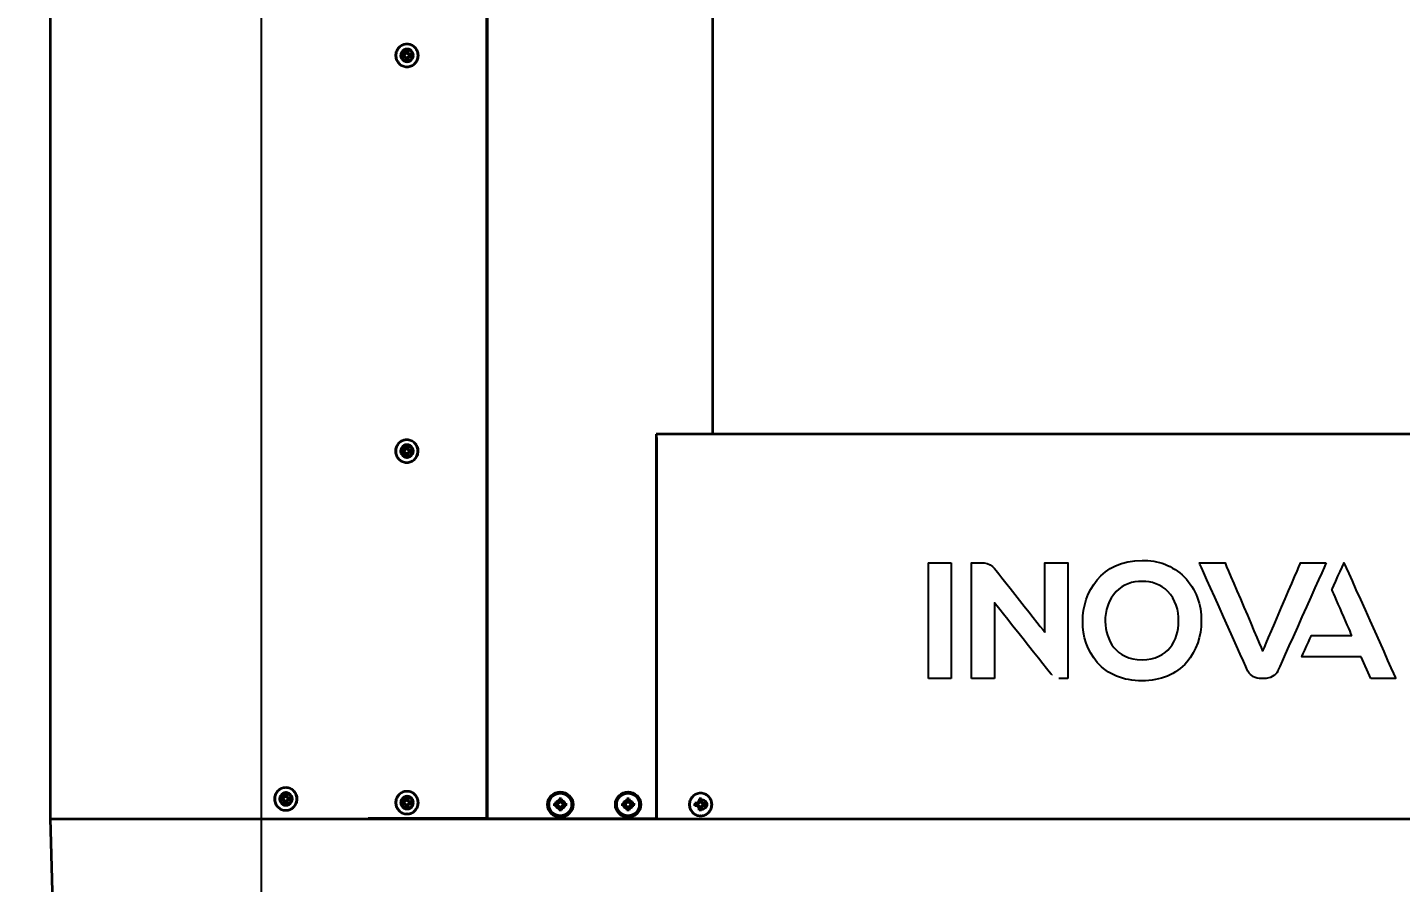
# Model space of a CAD drawing. Header units: millimetres. Extents: x 4086 to 8300, y 123 to 1549.
# Drawn here: x 6702.1 to 6811.6, y 1084.5 to 1152.6 of the extents above; entities that cross this region are included whole.
import ezdxf

# ---------------------------------------------------------------- set-up
doc = ezdxf.new("R2010")
doc.units = ezdxf.units.MM
doc.linetypes.add('PHANTOM', pattern=[0.8, 0.45, -0.05, 0.1, -0.05, 0.1, -0.05])
doc.layers.add('layer 1', color=7, linetype='Continuous')
doc.layers.add('中心线', color=7, linetype='Continuous')
doc.layers.add('标注', color=7, linetype='Continuous', lineweight=25)
doc.layers.add('粗线', color=7, linetype='PHANTOM', lineweight=35)
doc.styles.get("Standard").update_dxf_attribs({"font": 'simsun.ttc'})
doc.dimstyles.new('直线标注', dxfattribs={"dimtxt": 7, "dimasz": 3, "dimexe": 1.25, "dimexo": 0.625, "dimtad": 1, "dimlfac": 4, "dimdsep": 46, "dimtxsty": 'Standard', "dimcen": 2.5, "dimadec": 0, "dimazin": 0, "dimtm": 1e-09, "dimtfac": 1, "dimtmove": 0, "dimatfit": 3, "dimfxl": 1, "dimarcsym": 0})

# ---------------------------------------------------------------- blocks, each defined once
blk = doc.blocks.new('*D2158')
at = {"layer": 'Defpoints', "color": 0}
for p in [(6596.57, 1205.02), (6703.9, 1205.02), (6966.89, 944.2)]:
    blk.add_point(p, dxfattribs=at)
at = {"layer": '标注', "color": 0, "linetype": 'Continuous', "lineweight": -2}
for p, q in [((6703.27, 1205.02), (6595.32, 1205.02)), ((6596.57, 947.2), (6596.57, 1202.02)), ((6966.26, 944.2), (6595.32, 944.2))]:
    blk.add_line(p, q, dxfattribs=at)
at = {"layer": '标注', "color": 0}
for points in [[(6597.07, 1202.02), (6596.07, 1202.02), (6596.57, 1205.02)], [(6596.07, 947.2), (6597.07, 947.2), (6596.57, 944.2)]]:
    blk.add_solid(points, dxfattribs=at)
at = {"layer": '标注', "color": 0, "insert": (6588.95, 1098.25), "char_height": 7, "attachment_point": 2, "rotation": 90}
blk.add_mtext('1158.7', dxfattribs=at)

msp = doc.modelspace()

# ---------------------------------------------------------------- linework, layer by layer
at = {"layer": 'layer 1'}
for points, knots in [([(6790.94427, 1110.13667), (6790.94427, 1110.13667), (6792.21483, 1110.17737), (6793.39976, 1109.71629), (6794.30898, 1108.82781)], [0.125, 0.125, 0.125, 0.125, 0.12500001, 0.25, 0.25, 0.25, 0.25]), ([(6773.91215, 1109.94198), (6773.91215, 1109.94198), (6773.91215, 1109.94198), (6775.72866, 1109.94198), (6775.72866, 1109.94198)], [0.2, 0.2, 0.2, 0.2, 0.20000001, 0.4, 0.4, 0.4, 0.4]), ([(6775.72866, 1109.94198), (6775.72866, 1109.94198), (6775.72866, 1109.94198), (6775.72866, 1100.73529), (6775.72866, 1100.73529)], [0.4, 0.4, 0.4, 0.4, 0.40000001, 0.6, 0.6, 0.6, 0.6]), ([(6777.35375, 1109.93555), (6777.35375, 1109.93555), (6777.35375, 1109.93555), (6778.34763, 1109.93555), (6778.34763, 1109.93555)], [0.07692307692, 0.07692307692, 0.07692307692, 0.07692307692, 0.07692308692, 0.15384615385, 0.15384615385, 0.15384615385, 0.15384615385]), ([(6778.34763, 1109.93555), (6778.34763, 1109.93555), (6778.6749, 1109.93574), (6779.03749, 1109.67606), (6779.13675, 1109.54608)], [0.15384615385, 0.15384615385, 0.15384615385, 0.15384615385, 0.15384616385, 0.23076923077, 0.23076923077, 0.23076923077, 0.23076923077]), ([(6779.13675, 1109.54608), (6779.13675, 1109.54608), (6779.13675, 1109.54608), (6783.19851, 1104.40691), (6783.19851, 1104.40691)], [0.23076923077, 0.23076923077, 0.23076923077, 0.23076923077, 0.23076924077, 0.30769230769, 0.30769230769, 0.30769230769, 0.30769230769]), ([(6783.19851, 1104.40691), (6783.19851, 1104.40691), (6783.19851, 1104.40691), (6783.19851, 1109.9487), (6783.19851, 1109.9487)], [0.30769230769, 0.30769230769, 0.30769230769, 0.30769230769, 0.30769231769, 0.38461538462, 0.38461538462, 0.38461538462, 0.38461538462]), ([(6783.19851, 1109.9487), (6783.19851, 1109.9487), (6783.19851, 1109.9487), (6785.02799, 1109.9487), (6785.02799, 1109.9487)], [0.38461538462, 0.38461538462, 0.38461538462, 0.38461538462, 0.38461539462, 0.46153846154, 0.46153846154, 0.46153846154, 0.46153846154]), ([(6785.02799, 1109.9487), (6785.02799, 1109.9487), (6785.02799, 1109.9487), (6785.02799, 1100.72857), (6785.02799, 1100.72857)], [0.46153846154, 0.46153846154, 0.46153846154, 0.46153846154, 0.46153847154, 0.53846153846, 0.53846153846, 0.53846153846, 0.53846153846]), ([(6799.37595, 1101.32541), (6799.37595, 1101.32541), (6799.37595, 1101.32541), (6795.51138, 1109.94198), (6795.51138, 1109.94198)], [0.1, 0.1, 0.1, 0.1, 0.10000001, 0.2, 0.2, 0.2, 0.2]), ([(6795.51138, 1109.94198), (6795.51138, 1109.94198), (6795.51138, 1109.94198), (6797.55829, 1109.94198), (6797.55829, 1109.94198)], [0.2, 0.2, 0.2, 0.2, 0.20000001, 0.3, 0.3, 0.3, 0.3]), ([(6797.55829, 1109.94198), (6797.55829, 1109.94198), (6797.55829, 1109.94198), (6800.56683, 1102.90729), (6800.56683, 1102.90729)], [0.3, 0.3, 0.3, 0.3, 0.30000001, 0.4, 0.4, 0.4, 0.4]), ([(6800.56683, 1102.90729), (6800.56683, 1102.90729), (6800.56683, 1102.90729), (6803.57595, 1109.94198), (6803.57595, 1109.94198)], [0.4, 0.4, 0.4, 0.4, 0.40000001, 0.5, 0.5, 0.5, 0.5]), ([(6805.62335, 1109.94198), (6805.62335, 1109.94198), (6805.62335, 1109.94198), (6801.75733, 1101.32339), (6801.75733, 1101.32339)], [0.6, 0.6, 0.6, 0.6, 0.60000001, 0.7, 0.7, 0.7, 0.7]), ([(6803.57595, 1109.94198), (6803.57595, 1109.94198), (6803.57595, 1109.94198), (6805.62335, 1109.94198), (6805.62335, 1109.94198)], [0.5, 0.5, 0.5, 0.5, 0.50000001, 0.6, 0.6, 0.6, 0.6]), ([(6806.0828, 1107.80243), (6806.0828, 1107.80243), (6806.0828, 1107.80243), (6807.0428, 1109.94198), (6807.0428, 1109.94198)], [0.5555555556, 0.5555555556, 0.5555555556, 0.5555555556, 0.5555555656, 0.6666666667, 0.6666666667, 0.6666666667, 0.6666666667]), ([(6807.0428, 1109.94198), (6807.0428, 1109.94198), (6807.0428, 1109.94198), (6811.17253, 1100.73529), (6811.17253, 1100.73529)], [0.6666666667, 0.6666666667, 0.6666666667, 0.6666666667, 0.6666666767, 0.7777777778, 0.7777777778, 0.7777777778, 0.7777777778]), ([(6790.94427, 1108.46301), (6790.94427, 1108.46301), (6790.16139, 1108.49497), (6789.43131, 1108.21072), (6788.87615, 1107.65795)], [0.4285714286, 0.4285714286, 0.4285714286, 0.4285714286, 0.4285714386, 0.5714285714, 0.5714285714, 0.5714285714, 0.5714285714]), ([(6792.99195, 1107.67456), (6792.99195, 1107.67456), (6792.44015, 1108.21744), (6791.71784, 1108.49545), (6790.94427, 1108.46301)], [0.2857142857, 0.2857142857, 0.2857142857, 0.2857142857, 0.2857142957, 0.4285714286, 0.4285714286, 0.4285714286, 0.4285714286]), ([(6794.30898, 1108.82781), (6794.30898, 1108.82781), (6795.22232, 1107.86512), (6795.69829, 1106.62605), (6795.66479, 1105.29942)], [0.25, 0.25, 0.25, 0.25, 0.25000001, 0.375, 0.375, 0.375, 0.375]), ([(6788.87615, 1107.65795), (6788.87615, 1107.65795), (6788.27259, 1106.99737), (6787.97, 1106.15565), (6788.01474, 1105.26227)], [0.5714285714, 0.5714285714, 0.5714285714, 0.5714285714, 0.5714285814, 0.7142857143, 0.7142857143, 0.7142857143, 0.7142857143]), ([(6793.86123, 1105.27485), (6793.86123, 1105.27485), (6793.90146, 1106.16995), (6793.59608, 1107.01264), (6792.99195, 1107.67456)], [0.1428571429, 0.1428571429, 0.1428571429, 0.1428571429, 0.1428571529, 0.2857142857, 0.2857142857, 0.2857142857, 0.2857142857]), ([(6807.67093, 1104.16259), (6807.67093, 1104.16259), (6807.67093, 1104.16259), (6806.0828, 1107.80243), (6806.0828, 1107.80243)], [0.4444444444, 0.4444444444, 0.4444444444, 0.4444444444, 0.4444444544, 0.5555555556, 0.5555555556, 0.5555555556, 0.5555555556]), ([(6783.74159, 1101.00755), (6783.74159, 1101.00755), (6783.74159, 1101.00755), (6779.18331, 1106.74893), (6779.18331, 1106.74893)], [0.69230769231, 0.69230769231, 0.69230769231, 0.69230769231, 0.69230770231, 0.76923076923, 0.76923076923, 0.76923076923, 0.76923076923]), ([(6779.18331, 1106.74893), (6779.18331, 1106.74893), (6779.18331, 1106.74893), (6779.18331, 1100.72857), (6779.18331, 1100.72857)], [0.76923076923, 0.76923076923, 0.76923076923, 0.76923076923, 0.76923077923, 0.84615384615, 0.84615384615, 0.84615384615, 0.84615384615]), ([(6787.3653, 1102.00825), (6787.3653, 1102.00825), (6786.58664, 1102.93485), (6786.18469, 1104.07648), (6786.21138, 1105.28665)], [0.75, 0.75, 0.75, 0.75, 0.75000001, 1, 1, 1, 1]), ([(6788.01474, 1105.26227), (6788.01474, 1105.26227), (6788.05314, 1103.7951), (6788.84274, 1102.22704), (6790.94427, 1102.22704)], [0.7142857143, 0.7142857143, 0.7142857143, 0.7142857143, 0.7142857243, 1, 1, 1, 1]), ([(6795.66479, 1105.29942), (6795.66479, 1105.29942), (6795.67621, 1104.09462), (6795.27426, 1102.95894), (6794.50741, 1102.02976)], [0.375, 0.375, 0.375, 0.375, 0.37500001, 0.5, 0.5, 0.5, 0.5]), ([(6803.68194, 1102.44985), (6803.68194, 1102.44985), (6803.68194, 1102.44985), (6804.45003, 1104.16259), (6804.45003, 1104.16259)], [0.2222222222, 0.2222222222, 0.2222222222, 0.2222222222, 0.2222222322, 0.3333333333, 0.3333333333, 0.3333333333, 0.3333333333]), ([(6804.45003, 1104.16259), (6804.45003, 1104.16259), (6804.45003, 1104.16259), (6807.67093, 1104.16259), (6807.67093, 1104.16259)], [0.3333333333, 0.3333333333, 0.3333333333, 0.3333333333, 0.3333333433, 0.4444444444, 0.4444444444, 0.4444444444, 0.4444444444]), ([(6794.50741, 1102.02976), (6794.50741, 1102.02976), (6793.66434, 1101.05536), (6792.43227, 1100.5407), (6790.94427, 1100.5407), (6790.94427, 1100.5407), (6789.44879, 1100.5407), (6788.21106, 1101.04758), (6787.3653, 1102.00825)], [0.5, 0.5, 0.5, 0.5, 0.50000001, 0.625, 0.625, 0.625, 0.62500001, 0.75, 0.75, 0.75, 0.75]), ([(6808.40975, 1102.44985), (6808.40975, 1102.44985), (6808.40975, 1102.44985), (6803.68194, 1102.44985), (6803.68194, 1102.44985)], [0.1111111111, 0.1111111111, 0.1111111111, 0.1111111111, 0.1111111211, 0.2222222222, 0.2222222222, 0.2222222222, 0.2222222222]), ([(6775.72866, 1100.73529), (6775.72866, 1100.73529), (6775.72866, 1100.73529), (6773.91215, 1100.73529), (6773.91215, 1100.73529)], [0.6, 0.6, 0.6, 0.6, 0.60000001, 1, 1, 1, 1]), ([(6779.18331, 1100.72857), (6779.18331, 1100.72857), (6779.18331, 1100.72857), (6777.35375, 1100.72857), (6777.35375, 1100.72857)], [0.8461538462, 0.8461538462, 0.8461538462, 0.8461538462, 0.8461538562, 1, 1, 1, 1]), ([(6785.02799, 1100.72857), (6785.02799, 1100.72857), (6785.02799, 1100.72857), (6784.30952, 1100.72857), (6784.30952, 1100.72857)], [0.53846153846, 0.53846153846, 0.53846153846, 0.53846153846, 0.53846154846, 0.61538461538, 0.61538461538, 0.61538461538, 0.61538461538]), ([(6800.84984, 1100.73817), (6800.84984, 1100.73817), (6800.84984, 1100.73817), (6800.2844, 1100.73817), (6800.2844, 1100.73817)], [0.8, 0.8, 0.8, 0.8, 0.80000001, 1, 1, 1, 1]), ([(6801.75733, 1101.32339), (6801.75733, 1101.32339), (6801.58223, 1100.93325), (6801.06479, 1100.73817), (6800.84984, 1100.73817)], [0.7, 0.7, 0.7, 0.7, 0.70000001, 0.8, 0.8, 0.8, 0.8]), ([(6811.17253, 1100.73529), (6811.17253, 1100.73529), (6811.17253, 1100.73529), (6809.17592, 1100.73529), (6809.17592, 1100.73529)], [0.7777777778, 0.7777777778, 0.7777777778, 0.7777777778, 0.7777777878, 1, 1, 1, 1])]:
    msp.add_open_spline(points, degree=3, knots=knots, dxfattribs=at)
for points in [[(6773.91215, 1100.73529), (6773.91215, 1100.73529), (6773.91215, 1109.94198), (6773.91215, 1109.94198)], [(6777.35375, 1100.72857), (6777.35375, 1100.72857), (6777.35375, 1109.93555), (6777.35375, 1109.93555)], [(6786.21138, 1105.28665), (6786.21138, 1107.62243), (6787.69237, 1110.13667), (6790.94427, 1110.13667)], [(6790.94427, 1102.22704), (6793.0557, 1102.22704), (6793.83551, 1103.80163), (6793.86123, 1105.27485)], [(6809.17592, 1100.73529), (6809.17592, 1100.73529), (6808.40975, 1102.44985), (6808.40975, 1102.44985)], [(6800.2844, 1100.73817), (6799.85336, 1100.73798), (6799.46322, 1101.12966), (6799.37595, 1101.32541)]]:
    msp.add_open_spline(points, degree=3, dxfattribs=at)
at = {"layer": '中心线'}
msp.add_line((6720.7069, 1217.42955), (6720.7069, 918.70882), dxfattribs=at)
at = {"layer": '粗线', "linetype": 'Continuous'}
for p, q in [((6703.88822, 1205.02478), (6703.88822, 1089.55648)), ((6738.66189, 1205.02478), (6738.66189, 1089.55478)), ((6738.66429, 1205.02478), (6738.66429, 1089.55547)), ((6738.67168, 1205.02478), (6738.67168, 1089.55478)), ((6738.67368, 1205.02478), (6738.67368, 1089.55429)), ((6738.71173, 1205.02478), (6738.71173, 1089.55549)), ((6738.71336, 1205.02478), (6738.71336, 1089.55478)), ((6738.72735, 1089.55478), (6738.72735, 1205.02478)), ((6738.72937, 1089.55549), (6738.72937, 1205.02478)), ((6756.7069, 1120.19978), (6756.7069, 1205.02478)), ((6732.20759, 1150.84153), (6732.22921, 1150.60295)), ((6732.33903, 1151.28984), (6732.31873, 1151.28984)), ((6732.34594, 1150.89609), (6732.33416, 1150.89609)), ((6732.35669, 1150.83984), (6732.33903, 1150.83984)), ((6732.40532, 1150.84153), (6732.42694, 1150.60295)), ((6732.16181, 1150.48884), (6731.85539, 1150.48884)), ((6732.16181, 1150.29084), (6731.85539, 1150.29084)), ((6732.11526, 1150.48884), (6732.11526, 1150.29084)), ((6732.22921, 1150.17674), (6732.20759, 1149.93816)), ((6732.22921, 1150.60295), (6732.22921, 1150.55634)), ((6732.42694, 1150.60295), (6732.22921, 1150.60295)), ((6732.22921, 1150.22334), (6732.22921, 1150.17674)), ((6732.42694, 1150.17674), (6732.22921, 1150.17674)), ((6732.34594, 1149.88359), (6732.33416, 1149.88359)), ((6732.35669, 1149.93984), (6732.33903, 1149.93984)), ((6732.42694, 1150.17674), (6732.40532, 1149.93816)), ((6732.42694, 1150.60295), (6732.42694, 1150.55634)), ((6732.42694, 1150.22334), (6732.42694, 1150.17674)), ((6732.46947, 1150.48884), (6732.75752, 1150.48884)), ((6732.75752, 1150.29084), (6732.46947, 1150.29084)), ((6732.5409, 1150.48884), (6732.5409, 1150.29084)), ((6732.33903, 1149.48984), (6732.31873, 1149.48984)), ((6752.2069, 1120.19978), (6752.2069, 1089.55478)), ((6879.05055, 1120.19978), (6752.2069, 1120.19978)), ((6732.15125, 1118.94976), (6731.84483, 1118.94976)), ((6732.10471, 1118.94976), (6732.10471, 1118.75176)), ((6732.19703, 1119.30244), (6732.21866, 1119.06386)), ((6732.21866, 1119.06386), (6732.21866, 1119.01726)), ((6732.41639, 1119.06386), (6732.21866, 1119.06386)), ((6732.32847, 1119.75076), (6732.30818, 1119.75076)), ((6732.33538, 1119.35701), (6732.32361, 1119.35701)), ((6732.34614, 1119.30076), (6732.32847, 1119.30076)), ((6732.39476, 1119.30244), (6732.41639, 1119.06386)), ((6732.41639, 1119.06386), (6732.41639, 1119.01726)), ((6732.45892, 1118.94976), (6732.74696, 1118.94976)), ((6732.53034, 1118.94976), (6732.53034, 1118.75176)), ((6752.2131, 1119.92978), (6752.2131, 1089.55478)), ((6752.22102, 1119.92978), (6752.22102, 1089.55478)), ((6732.15125, 1118.75176), (6731.84483, 1118.75176)), ((6732.21866, 1118.63765), (6732.19703, 1118.39907)), ((6732.21866, 1118.68426), (6732.21866, 1118.63765)), ((6732.41639, 1118.63765), (6732.21866, 1118.63765)), ((6732.32847, 1117.95076), (6732.30818, 1117.95076)), ((6732.33538, 1118.34451), (6732.32361, 1118.34451)), ((6732.34614, 1118.40076), (6732.32847, 1118.40076)), ((6732.41639, 1118.63765), (6732.39476, 1118.39907)), ((6732.41639, 1118.68426), (6732.41639, 1118.63765)), ((6732.74696, 1118.75176), (6732.45892, 1118.75176)), ((6722.54799, 1091.57814), (6722.56962, 1091.33957)), ((6722.67944, 1092.02646), (6722.65914, 1092.02646)), ((6722.68634, 1091.63271), (6722.67457, 1091.63271)), ((6722.6971, 1091.57646), (6722.67944, 1091.57646)), ((6722.74572, 1091.57814), (6722.76735, 1091.33957)), ((6732.33953, 1091.73207), (6732.31924, 1091.73207)), ((6722.50221, 1091.22546), (6722.19579, 1091.22546)), ((6722.50221, 1091.02746), (6722.19579, 1091.02746)), ((6722.45567, 1091.22546), (6722.45567, 1091.02746)), ((6722.56962, 1090.91335), (6722.54799, 1090.67478)), ((6722.56962, 1091.33957), (6722.56962, 1091.29296)), ((6722.76735, 1091.33957), (6722.56962, 1091.33957)), ((6722.56962, 1090.95996), (6722.56962, 1090.91335)), ((6722.76735, 1090.91335), (6722.56962, 1090.91335)), ((6722.68634, 1090.62021), (6722.67457, 1090.62021)), ((6722.6971, 1090.67646), (6722.67944, 1090.67646)), ((6722.76735, 1090.91335), (6722.74572, 1090.67478)), ((6722.76735, 1091.33957), (6722.76735, 1091.29296)), ((6722.76735, 1090.95996), (6722.76735, 1090.91335)), ((6722.80988, 1091.22546), (6723.09792, 1091.22546)), ((6723.09792, 1091.02746), (6722.80988, 1091.02746)), ((6722.8813, 1091.22546), (6722.8813, 1091.02746)), ((6732.16231, 1090.93107), (6731.85589, 1090.93107)), ((6732.16231, 1090.73307), (6731.85589, 1090.73307)), ((6732.11576, 1090.93107), (6732.11576, 1090.73307)), ((6732.20809, 1091.28376), (6732.22972, 1091.04518)), ((6732.22972, 1090.61897), (6732.20809, 1090.38039)), ((6732.22972, 1091.04518), (6732.22972, 1090.99857)), ((6732.42744, 1091.04518), (6732.22972, 1091.04518)), ((6732.22972, 1090.66557), (6732.22972, 1090.61897)), ((6732.42744, 1090.61897), (6732.22972, 1090.61897)), ((6732.34644, 1091.33832), (6732.33466, 1091.33832)), ((6732.35719, 1091.28207), (6732.33953, 1091.28207)), ((6732.40582, 1091.28376), (6732.42744, 1091.04518)), ((6732.42744, 1090.61897), (6732.40582, 1090.38039)), ((6732.42744, 1091.04518), (6732.42744, 1090.99857)), ((6732.42744, 1090.66557), (6732.42744, 1090.61897)), ((6732.46997, 1090.93107), (6732.75802, 1090.93107)), ((6732.75802, 1090.73307), (6732.46997, 1090.73307)), ((6732.5414, 1090.93107), (6732.5414, 1090.73307)), ((6744.3904, 1090.77878), (6744.10522, 1090.77878)), ((6744.3904, 1090.58078), (6744.10522, 1090.58078)), ((6744.3438, 1090.77878), (6744.3438, 1090.58078)), ((6744.4579, 1091.13147), (6744.4579, 1090.84628)), ((6744.6559, 1090.89289), (6744.4579, 1090.89289)), ((6744.4579, 1090.51328), (6744.4579, 1090.2281)), ((6744.6559, 1090.46668), (6744.4579, 1090.46668)), ((6744.6559, 1091.13147), (6744.6559, 1090.84628)), ((6744.6559, 1090.51328), (6744.6559, 1090.2281)), ((6745.00859, 1090.77878), (6744.7234, 1090.77878)), ((6745.00859, 1090.58078), (6744.7234, 1090.58078)), ((6744.77001, 1090.77878), (6744.77001, 1090.58078)), ((6749.7904, 1090.77878), (6749.50522, 1090.77878)), ((6749.7904, 1090.58078), (6749.50522, 1090.58078)), ((6749.7438, 1090.77878), (6749.7438, 1090.58078)), ((6749.8579, 1091.13147), (6749.8579, 1090.84628)), ((6750.0559, 1090.89289), (6749.8579, 1090.89289)), ((6749.8579, 1090.51328), (6749.8579, 1090.2281)), ((6750.0559, 1090.46668), (6749.8579, 1090.46668)), ((6750.0559, 1091.13147), (6750.0559, 1090.84628)), ((6750.0559, 1090.51328), (6750.0559, 1090.2281)), ((6750.40859, 1090.77878), (6750.1234, 1090.77878)), ((6750.40859, 1090.58078), (6750.1234, 1090.58078)), ((6750.17001, 1090.77878), (6750.17001, 1090.58078)), ((6755.57893, 1090.77878), (6755.27251, 1090.77878)), ((6755.57893, 1090.58078), (6755.27251, 1090.58078)), ((6755.53238, 1090.77878), (6755.53238, 1090.58078)), ((6755.62471, 1091.13147), (6755.64634, 1090.89289)), ((6755.64634, 1090.46668), (6755.62471, 1090.2281)), ((6755.64634, 1090.89289), (6755.64634, 1090.84628)), ((6755.84407, 1090.89289), (6755.64634, 1090.89289)), ((6755.64634, 1090.51328), (6755.64634, 1090.46668)), ((6755.84407, 1090.46668), (6755.64634, 1090.46668)), ((6755.82244, 1091.13147), (6755.84407, 1090.89289)), ((6755.84407, 1090.46668), (6755.82244, 1090.2281)), ((6755.84407, 1090.89289), (6755.84407, 1090.84628)), ((6755.84407, 1090.51328), (6755.84407, 1090.46668)), ((6755.8719, 1091.05103), (6755.85036, 1091.05103)), ((6755.88659, 1090.77878), (6756.17464, 1090.77878)), ((6756.17464, 1090.58078), (6755.88659, 1090.58078)), ((6755.95802, 1090.77878), (6755.95802, 1090.58078)), ((6703.88822, 1089.55648), (6704.5069, 1065.92978)), ((6703.88839, 1089.55449), (6729.22452, 1089.55702)), ((6703.89668, 1089.55478), (6879.05055, 1089.55478)), ((6722.67944, 1090.22646), (6722.65914, 1090.22646)), ((6738.66429, 1089.55547), (6729.22453, 1089.55547)), ((6732.33953, 1089.93207), (6732.31924, 1089.93207)), ((6732.34644, 1090.32582), (6732.33466, 1090.32582)), ((6732.35719, 1090.38207), (6732.33953, 1090.38207)), ((6752.2069, 1089.55326), (6738.71336, 1089.55366)), ((6752.2069, 1089.54785), (6832.49953, 1089.55443)), ((6755.75615, 1089.77978), (6755.73586, 1089.77978)), ((6755.87292, 1090.30853), (6755.85036, 1090.30853))]:
    msp.add_line(p, q, dxfattribs=at)
for points in [[(6732.3063, 1150.84324), (6732.27332, 1150.84305), (6732.24042, 1150.84248), (6732.20759, 1150.84153)], [(6732.40532, 1150.84153), (6732.37232, 1150.84248), (6732.3393, 1150.84305), (6732.3063, 1150.84324)], [(6732.20434, 1150.55634), (6732.19553, 1150.52324), (6732.17197, 1150.49878), (6732.13693, 1150.48884)], [(6732.13693, 1150.48884), (6732.16947, 1150.49732), (6732.19398, 1150.52068), (6732.20434, 1150.55634)], [(6732.20434, 1150.22334), (6732.19571, 1150.25606), (6732.17237, 1150.28064), (6732.13693, 1150.29084)], [(6732.13693, 1150.29084), (6732.17096, 1150.28151), (6732.19519, 1150.25702), (6732.20434, 1150.22334)], [(6732.22921, 1150.55634), (6732.22068, 1150.52347), (6732.19725, 1150.49894), (6732.16181, 1150.48884)], [(6732.16181, 1150.48884), (6732.19464, 1150.49739), (6732.21913, 1150.52085), (6732.22921, 1150.55634)], [(6732.22921, 1150.22334), (6732.22068, 1150.25622), (6732.19725, 1150.28075), (6732.16181, 1150.29084)], [(6732.16181, 1150.29084), (6732.19464, 1150.28229), (6732.21913, 1150.25884), (6732.22921, 1150.22334)], [(6732.3063, 1149.93645), (6732.27334, 1149.93664), (6732.24043, 1149.93721), (6732.20759, 1149.93816)], [(6732.40532, 1149.93816), (6732.3723, 1149.93721), (6732.33929, 1149.93664), (6732.3063, 1149.93645)], [(6732.40206, 1150.55634), (6732.41057, 1150.52324), (6732.43413, 1150.49878), (6732.46947, 1150.48884)], [(6732.46947, 1150.48884), (6732.43663, 1150.49732), (6732.41212, 1150.52068), (6732.40206, 1150.55634)], [(6732.40206, 1150.22334), (6732.41039, 1150.25606), (6732.43372, 1150.28064), (6732.46947, 1150.29084)], [(6732.46947, 1150.29084), (6732.43514, 1150.28151), (6732.41091, 1150.25702), (6732.40206, 1150.22334)], [(6732.42694, 1150.55634), (6732.43548, 1150.52347), (6732.4589, 1150.49894), (6732.49435, 1150.48884)], [(6732.49435, 1150.48884), (6732.46152, 1150.49739), (6732.43702, 1150.52085), (6732.42694, 1150.55634)], [(6732.42694, 1150.22334), (6732.43548, 1150.25622), (6732.4589, 1150.28075), (6732.49435, 1150.29084)], [(6732.49435, 1150.29084), (6732.46152, 1150.28229), (6732.43702, 1150.25884), (6732.42694, 1150.22334)], [(6732.19378, 1119.01726), (6732.18498, 1118.98415), (6732.16141, 1118.95969), (6732.12637, 1118.94976)], [(6732.12637, 1118.94976), (6732.15892, 1118.95823), (6732.18342, 1118.98159), (6732.19378, 1119.01726)], [(6732.21866, 1119.01726), (6732.21012, 1118.98438), (6732.1867, 1118.95985), (6732.15125, 1118.94976)], [(6732.15125, 1118.94976), (6732.18408, 1118.95831), (6732.20858, 1118.98176), (6732.21866, 1119.01726)], [(6732.29574, 1119.30415), (6732.26277, 1119.30396), (6732.22986, 1119.30339), (6732.19703, 1119.30244)], [(6732.39476, 1119.30244), (6732.36176, 1119.30339), (6732.32875, 1119.30396), (6732.29574, 1119.30415)], [(6732.39151, 1119.01726), (6732.40002, 1118.98415), (6732.42357, 1118.95969), (6732.45892, 1118.94976)], [(6732.45892, 1118.94976), (6732.42608, 1118.95823), (6732.40156, 1118.98159), (6732.39151, 1119.01726)], [(6732.41639, 1119.01726), (6732.42492, 1118.98438), (6732.44835, 1118.95985), (6732.48379, 1118.94976)], [(6732.48379, 1118.94976), (6732.45096, 1118.95831), (6732.42647, 1118.98176), (6732.41639, 1119.01726)], [(6732.19378, 1118.68426), (6732.18516, 1118.71697), (6732.16182, 1118.74155), (6732.12637, 1118.75176)], [(6732.12637, 1118.75176), (6732.16041, 1118.74243), (6732.18464, 1118.71794), (6732.19378, 1118.68426)], [(6732.21866, 1118.68426), (6732.21012, 1118.71713), (6732.1867, 1118.74166), (6732.15125, 1118.75176)], [(6732.15125, 1118.75176), (6732.18408, 1118.74321), (6732.20858, 1118.71975), (6732.21866, 1118.68426)], [(6732.29574, 1118.39736), (6732.26278, 1118.39755), (6732.22987, 1118.39812), (6732.19703, 1118.39907)], [(6732.39476, 1118.39907), (6732.36175, 1118.39812), (6732.32874, 1118.39755), (6732.29574, 1118.39736)], [(6732.39151, 1118.68426), (6732.39984, 1118.71697), (6732.42317, 1118.74155), (6732.45892, 1118.75176)], [(6732.45892, 1118.75176), (6732.42458, 1118.74243), (6732.40035, 1118.71794), (6732.39151, 1118.68426)], [(6732.41639, 1118.68426), (6732.42492, 1118.71713), (6732.44835, 1118.74166), (6732.48379, 1118.75176)], [(6732.48379, 1118.75176), (6732.45096, 1118.74321), (6732.42647, 1118.71975), (6732.41639, 1118.68426)], [(6722.6467, 1091.57986), (6722.61373, 1091.57967), (6722.58082, 1091.5791), (6722.54799, 1091.57814)], [(6722.74572, 1091.57814), (6722.71272, 1091.5791), (6722.67971, 1091.57967), (6722.6467, 1091.57986)], [(6722.54474, 1091.29296), (6722.53594, 1091.25986), (6722.51237, 1091.23539), (6722.47733, 1091.22546)], [(6722.47733, 1091.22546), (6722.50988, 1091.23393), (6722.53438, 1091.2573), (6722.54474, 1091.29296)], [(6722.54474, 1090.95996), (6722.53612, 1090.99267), (6722.51278, 1091.01726), (6722.47733, 1091.02746)], [(6722.47733, 1091.02746), (6722.51137, 1091.01813), (6722.5356, 1090.99364), (6722.54474, 1090.95996)], [(6722.56962, 1091.29296), (6722.56108, 1091.26008), (6722.53766, 1091.23555), (6722.50221, 1091.22546)], [(6722.50221, 1091.22546), (6722.53505, 1091.23401), (6722.55954, 1091.25746), (6722.56962, 1091.29296)], [(6722.56962, 1090.95996), (6722.56108, 1090.99284), (6722.53766, 1091.01737), (6722.50221, 1091.02746)], [(6722.50221, 1091.02746), (6722.53505, 1091.01891), (6722.55954, 1090.99546), (6722.56962, 1090.95996)], [(6722.6467, 1090.67306), (6722.61374, 1090.67325), (6722.58083, 1090.67382), (6722.54799, 1090.67478)], [(6722.74572, 1090.67478), (6722.71271, 1090.67382), (6722.6797, 1090.67325), (6722.6467, 1090.67306)], [(6722.74247, 1091.29296), (6722.75098, 1091.25986), (6722.77454, 1091.23539), (6722.80988, 1091.22546)], [(6722.80988, 1091.22546), (6722.77704, 1091.23393), (6722.75252, 1091.2573), (6722.74247, 1091.29296)], [(6722.74247, 1090.95996), (6722.7508, 1090.99267), (6722.77413, 1091.01726), (6722.80988, 1091.02746)], [(6722.80988, 1091.02746), (6722.77555, 1091.01813), (6722.75132, 1090.99364), (6722.74247, 1090.95996)], [(6722.76735, 1091.29296), (6722.77589, 1091.26008), (6722.79931, 1091.23555), (6722.83476, 1091.22546)], [(6722.83476, 1091.22546), (6722.80192, 1091.23401), (6722.77743, 1091.25746), (6722.76735, 1091.29296)], [(6722.76735, 1090.95996), (6722.77589, 1090.99284), (6722.79931, 1091.01737), (6722.83476, 1091.02746)], [(6722.83476, 1091.02746), (6722.80192, 1091.01891), (6722.77743, 1090.99546), (6722.76735, 1090.95996)], [(6732.20484, 1090.99857), (6732.19603, 1090.96547), (6732.17247, 1090.94101), (6732.13743, 1090.93107)], [(6732.13743, 1090.93107), (6732.16998, 1090.93955), (6732.19448, 1090.96291), (6732.20484, 1090.99857)], [(6732.20484, 1090.66557), (6732.19622, 1090.69829), (6732.17287, 1090.72287), (6732.13743, 1090.73307)], [(6732.13743, 1090.73307), (6732.17146, 1090.72374), (6732.19569, 1090.69925), (6732.20484, 1090.66557)], [(6732.22972, 1090.99857), (6732.22118, 1090.96569), (6732.19776, 1090.94117), (6732.16231, 1090.93107)], [(6732.16231, 1090.93107), (6732.19514, 1090.93962), (6732.21964, 1090.96308), (6732.22972, 1090.99857)], [(6732.22972, 1090.66557), (6732.22118, 1090.69845), (6732.19776, 1090.72298), (6732.16231, 1090.73307)], [(6732.16231, 1090.73307), (6732.19514, 1090.72452), (6732.21964, 1090.70107), (6732.22972, 1090.66557)], [(6732.3068, 1091.28547), (6732.27383, 1091.28528), (6732.24092, 1091.28471), (6732.20809, 1091.28376)], [(6732.40582, 1091.28376), (6732.37282, 1091.28471), (6732.33981, 1091.28528), (6732.3068, 1091.28547)], [(6732.40257, 1090.99857), (6732.41108, 1090.96547), (6732.43463, 1090.94101), (6732.46997, 1090.93107)], [(6732.46997, 1090.93107), (6732.43714, 1090.93955), (6732.41262, 1090.96291), (6732.40257, 1090.99857)], [(6732.40257, 1090.66557), (6732.4109, 1090.69829), (6732.43422, 1090.72287), (6732.46997, 1090.73307)], [(6732.46997, 1090.73307), (6732.43564, 1090.72374), (6732.41141, 1090.69925), (6732.40257, 1090.66557)], [(6732.42744, 1090.99857), (6732.43598, 1090.96569), (6732.4594, 1090.94117), (6732.49485, 1090.93107)], [(6732.49485, 1090.93107), (6732.46202, 1090.93962), (6732.43752, 1090.96308), (6732.42744, 1090.99857)], [(6732.42744, 1090.66557), (6732.43598, 1090.69845), (6732.4594, 1090.72298), (6732.49485, 1090.73307)], [(6732.49485, 1090.73307), (6732.46202, 1090.72452), (6732.43752, 1090.70107), (6732.42744, 1090.66557)], [(6744.5569, 1091.13318), (6744.52387, 1091.13299), (6744.49086, 1091.13242), (6744.4579, 1091.13147)], [(6744.6559, 1091.13147), (6744.62295, 1091.13242), (6744.58994, 1091.13299), (6744.5569, 1091.13318)], [(6749.9569, 1091.13318), (6749.92387, 1091.13299), (6749.89086, 1091.13242), (6749.8579, 1091.13147)], [(6750.0559, 1091.13147), (6750.02295, 1091.13242), (6749.98994, 1091.13299), (6749.9569, 1091.13318)], [(6755.62146, 1090.84628), (6755.61265, 1090.81318), (6755.58909, 1090.78872), (6755.55405, 1090.77878)], [(6755.55405, 1090.77878), (6755.5866, 1090.78726), (6755.6111, 1090.81062), (6755.62146, 1090.84628)], [(6755.62146, 1090.51328), (6755.61284, 1090.546), (6755.5895, 1090.57058), (6755.55405, 1090.58078)], [(6755.55405, 1090.58078), (6755.58808, 1090.57145), (6755.61232, 1090.54696), (6755.62146, 1090.51328)], [(6755.64634, 1090.84628), (6755.6378, 1090.8134), (6755.61438, 1090.78888), (6755.57893, 1090.77878)], [(6755.57893, 1090.77878), (6755.61176, 1090.78733), (6755.63626, 1090.81079), (6755.64634, 1090.84628)], [(6755.64634, 1090.51328), (6755.6378, 1090.54616), (6755.61438, 1090.57069), (6755.57893, 1090.58078)], [(6755.57893, 1090.58078), (6755.61176, 1090.57223), (6755.63626, 1090.54878), (6755.64634, 1090.51328)], [(6755.72342, 1091.13318), (6755.69045, 1091.13299), (6755.65754, 1091.13242), (6755.62471, 1091.13147)], [(6755.82244, 1091.13147), (6755.78944, 1091.13242), (6755.75643, 1091.13299), (6755.72342, 1091.13318)], [(6755.81919, 1090.84628), (6755.8277, 1090.81318), (6755.85125, 1090.78872), (6755.88659, 1090.77878)], [(6755.88659, 1090.77878), (6755.85376, 1090.78726), (6755.82924, 1090.81062), (6755.81919, 1090.84628)], [(6755.81919, 1090.51328), (6755.82752, 1090.546), (6755.85084, 1090.57058), (6755.88659, 1090.58078)], [(6755.88659, 1090.58078), (6755.85226, 1090.57145), (6755.82803, 1090.54696), (6755.81919, 1090.51328)], [(6755.84407, 1090.84628), (6755.8526, 1090.8134), (6755.87603, 1090.78888), (6755.91147, 1090.77878)], [(6755.91147, 1090.77878), (6755.87864, 1090.78733), (6755.85415, 1090.81079), (6755.84407, 1090.84628)], [(6755.84407, 1090.51328), (6755.8526, 1090.54616), (6755.87603, 1090.57069), (6755.91147, 1090.58078)], [(6755.91147, 1090.58078), (6755.87864, 1090.57223), (6755.85415, 1090.54878), (6755.84407, 1090.51328)], [(6732.3068, 1090.37868), (6732.27384, 1090.37887), (6732.24093, 1090.37944), (6732.20809, 1090.38039)], [(6732.40582, 1090.38039), (6732.37281, 1090.37944), (6732.33979, 1090.37887), (6732.3068, 1090.37868)], [(6744.5569, 1090.22639), (6744.52388, 1090.22658), (6744.49087, 1090.22715), (6744.4579, 1090.2281)], [(6744.6559, 1090.2281), (6744.62293, 1090.22715), (6744.58993, 1090.22658), (6744.5569, 1090.22639)], [(6749.9569, 1090.22639), (6749.92388, 1090.22658), (6749.89087, 1090.22715), (6749.8579, 1090.2281)], [(6750.0559, 1090.2281), (6750.02293, 1090.22715), (6749.98993, 1090.22658), (6749.9569, 1090.22639)], [(6755.72342, 1090.22639), (6755.69046, 1090.22658), (6755.65755, 1090.22715), (6755.62471, 1090.2281)], [(6755.82244, 1090.2281), (6755.78943, 1090.22715), (6755.75641, 1090.22658), (6755.72342, 1090.22639)]]:
    msp.add_lwpolyline(points, dxfattribs=at)
for centre, radius in [((6744.5569, 1090.67978), 1.0125), ((6744.5569, 1090.67978), 0.9), ((6749.9569, 1090.67978), 1.0125), ((6749.9569, 1090.67978), 0.9), ((6744.5569, 1090.67978), 0.37125), ((6749.9569, 1090.67978), 0.37125)]:
    msp.add_circle(centre, radius, dxfattribs=at)
for centre, radius, start, end in [((6732.33416, 1150.39049), 0.5055, 359.9272546, 180.0727452), ((6732.34594, 1150.39049), 0.5055, 359.9272548, 180.0727454), ((6732.33964, 1150.38984), 0.45005, 90.0778284, 269.9221713), ((6732.35731, 1150.38984), 0.45005, 90.0779587, 269.9220413), ((6732.33842, 1150.38984), 0.45005, 270.0779587, 89.9220413), ((6732.35608, 1150.38985), 0.45005, 270.0778284, 89.9221713), ((6732.33416, 1150.3892), 0.5055, 179.9272546, 0.0727452), ((6732.34594, 1150.3892), 0.5055, 179.9272548, 0.0727454), ((6732.32361, 1118.8514), 0.5055, 359.9272546, 180.0727452), ((6732.33538, 1118.8514), 0.5055, 359.9272548, 180.0727454), ((6732.32909, 1118.85075), 0.45005, 90.0778284, 269.9221713), ((6732.34675, 1118.85076), 0.45005, 90.0779587, 269.9220413), ((6732.32786, 1118.85076), 0.45005, 270.0779587, 89.9220413), ((6732.34553, 1118.85076), 0.45005, 270.0778284, 89.9221713), ((6732.32361, 1118.85011), 0.5055, 179.9272546, 0.0727452), ((6732.33538, 1118.85011), 0.5055, 179.9272548, 0.0727454), ((6722.67457, 1091.1271), 0.5055, 359.9272546, 180.0727452), ((6722.68634, 1091.1271), 0.5055, 359.9272548, 180.0727454), ((6722.68005, 1091.12646), 0.45005, 90.0778284, 269.9221713), ((6722.69771, 1091.12646), 0.45005, 90.0779587, 269.9220413), ((6722.67882, 1091.12646), 0.45005, 270.0779587, 89.9220413), ((6722.69649, 1091.12646), 0.45005, 270.0778284, 89.9221713), ((6722.67457, 1091.12582), 0.5055, 179.9272546, 0.0727452), ((6722.68634, 1091.12582), 0.5055, 179.9272548, 0.0727454), ((6732.33466, 1090.83272), 0.5055, 359.9272546, 180.0727452), ((6732.33466, 1090.83143), 0.5055, 179.9272546, 0.0727452), ((6732.34644, 1090.83272), 0.5055, 359.9272548, 180.0727454), ((6732.34644, 1090.83143), 0.5055, 179.9272548, 0.0727454), ((6732.34014, 1090.83207), 0.45005, 90.0778284, 269.9221713), ((6732.35781, 1090.83207), 0.45005, 90.0779587, 269.9220413), ((6732.33892, 1090.83207), 0.45005, 270.0779587, 89.9220413), ((6732.35658, 1090.83207), 0.45005, 270.0778284, 89.9221713), ((6744.3904, 1090.84628), 0.0675, 270, 0), ((6744.3904, 1090.51328), 0.0675, 0, 90), ((6744.7234, 1090.84628), 0.0675, 180, 270), ((6744.7234, 1090.51328), 0.0675, 90, 180), ((6749.7904, 1090.84628), 0.0675, 270, 0), ((6749.7904, 1090.51328), 0.0675, 0, 90), ((6750.1234, 1090.84628), 0.0675, 180, 270), ((6750.1234, 1090.51328), 0.0675, 90, 180), ((6755.85036, 1090.68023), 0.37071, 359.9306327, 180.0693672), ((6755.85036, 1090.67934), 0.37071, 179.9306327, 0.0693672)]:
    msp.add_arc(centre, radius, start, end, dxfattribs=at)
for points, knots in [([(6732.31873, 1151.28984), (6732.19909, 1151.28984), (6731.95661, 1151.2406), (6731.65296, 1151.03053), (6731.45526, 1150.71764), (6731.39633, 1150.35391), (6731.48226, 1150.00147), (6731.69094, 1149.71549), (6731.98326, 1149.53196), (6732.20816, 1149.48984), (6732.31873, 1149.48984)], [0, 0, 0, 0, 0.127852337, 0.25619152, 0.384395586, 0.512770979, 0.639444811, 0.76198905, 0.881830785, 1, 1, 1, 1]), ([(6732.33903, 1151.28984), (6732.22149, 1151.28984), (6731.98499, 1151.24267), (6731.68748, 1151.04272), (6731.48814, 1150.74517), (6731.41698, 1150.39354), (6731.48545, 1150.04079), (6731.68366, 1149.7403), (6731.98253, 1149.53764), (6732.22087, 1149.48984), (6732.33903, 1149.48984)], [0, 0, 0, 0, 0.125607875, 0.249946205, 0.373811365, 0.498771056, 0.623635612, 0.748131978, 0.873733802, 1, 1, 1, 1]), ([(6732.31873, 1149.48984), (6732.42906, 1149.48984), (6732.65341, 1149.53176), (6732.94518, 1149.7144), (6733.15397, 1149.9991), (6733.24085, 1150.35023), (6733.18365, 1150.71373), (6732.98699, 1151.0283), (6732.6825, 1151.2402), (6732.43871, 1151.28984), (6732.31873, 1151.28984)], [0, 0, 0, 0, 0.117897625, 0.237435427, 0.359634128, 0.486000241, 0.613983945, 0.742438943, 0.871792389, 1, 1, 1, 1]), ([(6732.33903, 1149.48984), (6732.45657, 1149.48984), (6732.69307, 1149.53702), (6732.99058, 1149.73697), (6733.18992, 1150.03452), (6733.26108, 1150.38615), (6733.19261, 1150.7389), (6732.9944, 1151.03939), (6732.69552, 1151.24205), (6732.45719, 1151.28984), (6732.33903, 1151.28984)], [0, 0, 0, 0, 0.125607875, 0.249946205, 0.373811365, 0.498771056, 0.623635612, 0.748131978, 0.873733802, 1, 1, 1, 1]), ([(6732.30818, 1119.75076), (6732.18854, 1119.75076), (6731.94605, 1119.70151), (6731.6424, 1119.49144), (6731.4447, 1119.17855), (6731.38578, 1118.81482), (6731.47171, 1118.46238), (6731.68039, 1118.1764), (6731.9727, 1117.99287), (6732.1976, 1117.95076), (6732.30818, 1117.95076)], [0, 0, 0, 0, 0.127852337, 0.25619152, 0.384395586, 0.512770979, 0.639444811, 0.76198905, 0.881830785, 1, 1, 1, 1]), ([(6732.32847, 1119.75076), (6732.21093, 1119.75076), (6731.97443, 1119.70358), (6731.67692, 1119.50363), (6731.47758, 1119.20608), (6731.40642, 1118.85445), (6731.47489, 1118.5017), (6731.6731, 1118.20121), (6731.97198, 1117.99855), (6732.21032, 1117.95076), (6732.32847, 1117.95076)], [0, 0, 0, 0, 0.125607875, 0.249946205, 0.373811365, 0.498771056, 0.623635612, 0.748131978, 0.873733802, 1, 1, 1, 1]), ([(6732.30818, 1117.95076), (6732.4185, 1117.95076), (6732.64285, 1117.99267), (6732.93463, 1118.17531), (6733.14342, 1118.46001), (6733.23029, 1118.81114), (6733.17309, 1119.17464), (6732.97643, 1119.48921), (6732.67194, 1119.70111), (6732.42815, 1119.75076), (6732.30818, 1119.75076)], [0, 0, 0, 0, 0.117897625, 0.237435427, 0.359634128, 0.486000241, 0.613983945, 0.742438943, 0.871792389, 1, 1, 1, 1]), ([(6732.32847, 1117.95076), (6732.44601, 1117.95076), (6732.68251, 1117.99793), (6732.98002, 1118.19788), (6733.17937, 1118.49543), (6733.25053, 1118.84706), (6733.18206, 1119.19981), (6732.98384, 1119.5003), (6732.68497, 1119.70296), (6732.44663, 1119.75076), (6732.32847, 1119.75076)], [0, 0, 0, 0, 0.125607875, 0.249946205, 0.373811365, 0.498771056, 0.623635612, 0.748131978, 0.873733802, 1, 1, 1, 1]), ([(6722.65914, 1092.02646), (6722.5395, 1092.02646), (6722.29701, 1091.97721), (6721.99337, 1091.76714), (6721.79566, 1091.45425), (6721.73674, 1091.09053), (6721.82267, 1090.73808), (6722.03135, 1090.4521), (6722.32366, 1090.26858), (6722.54856, 1090.22646), (6722.65914, 1090.22646)], [0, 0, 0, 0, 0.127852337, 0.25619152, 0.384395586, 0.512770979, 0.639444811, 0.76198905, 0.881830785, 1, 1, 1, 1]), ([(6722.67944, 1092.02646), (6722.5619, 1092.02646), (6722.3254, 1091.97928), (6722.02789, 1091.77934), (6721.82854, 1091.48178), (6721.75738, 1091.13016), (6721.82585, 1090.7774), (6722.02407, 1090.47691), (6722.32294, 1090.27426), (6722.56128, 1090.22646), (6722.67944, 1090.22646)], [0, 0, 0, 0, 0.125607875, 0.249946205, 0.373811365, 0.498771056, 0.623635612, 0.748131978, 0.873733802, 1, 1, 1, 1]), ([(6722.65914, 1090.22646), (6722.76947, 1090.22646), (6722.99381, 1090.26837), (6723.28559, 1090.45101), (6723.49438, 1090.73571), (6723.58126, 1091.08685), (6723.52406, 1091.45034), (6723.32739, 1091.76492), (6723.0229, 1091.97681), (6722.77911, 1092.02646), (6722.65914, 1092.02646)], [0, 0, 0, 0, 0.117897625, 0.237435427, 0.359634128, 0.486000241, 0.613983945, 0.742438943, 0.871792389, 1, 1, 1, 1]), ([(6722.67944, 1090.22646), (6722.79698, 1090.22646), (6723.03348, 1090.27364), (6723.33099, 1090.47358), (6723.53033, 1090.77114), (6723.60149, 1091.12276), (6723.53302, 1091.47552), (6723.33481, 1091.77601), (6723.03593, 1091.97866), (6722.79759, 1092.02646), (6722.67944, 1092.02646)], [0, 0, 0, 0, 0.125607875, 0.249946205, 0.373811365, 0.498771056, 0.623635612, 0.748131978, 0.873733802, 1, 1, 1, 1]), ([(6732.31924, 1091.73207), (6732.1996, 1091.73207), (6731.95711, 1091.68283), (6731.65346, 1091.47275), (6731.45576, 1091.15987), (6731.39683, 1090.79614), (6731.48276, 1090.4437), (6731.69145, 1090.15772), (6731.98376, 1089.97419), (6732.20866, 1089.93207), (6732.31924, 1089.93207)], [0, 0, 0, 0, 0.127852337, 0.25619152, 0.384395586, 0.512770979, 0.639444811, 0.76198905, 0.881830785, 1, 1, 1, 1]), ([(6732.33953, 1091.73207), (6732.22199, 1091.73207), (6731.98549, 1091.68489), (6731.68798, 1091.48495), (6731.48864, 1091.1874), (6731.41748, 1090.83577), (6731.48595, 1090.48302), (6731.68416, 1090.18253), (6731.98304, 1089.97987), (6732.22137, 1089.93207), (6732.33953, 1089.93207)], [0, 0, 0, 0, 0.125607875, 0.249946205, 0.373811365, 0.498771056, 0.623635612, 0.748131978, 0.873733802, 1, 1, 1, 1]), ([(6732.31924, 1089.93207), (6732.42956, 1089.93207), (6732.65391, 1089.97399), (6732.94568, 1090.15663), (6733.15447, 1090.44133), (6733.24135, 1090.79246), (6733.18415, 1091.15595), (6732.98749, 1091.47053), (6732.683, 1091.68243), (6732.43921, 1091.73207), (6732.31924, 1091.73207)], [0, 0, 0, 0, 0.117897625, 0.237435427, 0.359634128, 0.486000241, 0.613983945, 0.742438943, 0.871792389, 1, 1, 1, 1]), ([(6732.33953, 1089.93207), (6732.45707, 1089.93207), (6732.69357, 1089.97925), (6732.99108, 1090.1792), (6733.19043, 1090.47675), (6733.26158, 1090.82838), (6733.19311, 1091.18113), (6732.9949, 1091.48162), (6732.69603, 1091.68428), (6732.45769, 1091.73207), (6732.33953, 1091.73207)], [0, 0, 0, 0, 0.125607875, 0.249946205, 0.373811365, 0.498771056, 0.623635612, 0.748131978, 0.873733802, 1, 1, 1, 1]), ([(6755.73586, 1091.57978), (6755.61622, 1091.57978), (6755.37373, 1091.53054), (6755.07008, 1091.32047), (6754.87238, 1091.00758), (6754.81345, 1090.64385), (6754.89938, 1090.29141), (6755.10807, 1090.00543), (6755.40038, 1089.8219), (6755.62528, 1089.77978), (6755.73586, 1089.77978)], [0, 0, 0, 0, 0.127852337, 0.25619152, 0.384395586, 0.512770979, 0.639444811, 0.76198905, 0.881830785, 1, 1, 1, 1]), ([(6755.75615, 1091.57978), (6755.63861, 1091.57978), (6755.40211, 1091.5326), (6755.1046, 1091.33266), (6754.90526, 1091.03511), (6754.8341, 1090.68348), (6754.90257, 1090.33073), (6755.10078, 1090.03024), (6755.39966, 1089.82758), (6755.638, 1089.77978), (6755.75615, 1089.77978)], [0, 0, 0, 0, 0.125607875, 0.249946205, 0.373811365, 0.498771056, 0.623635612, 0.748131978, 0.873733802, 1, 1, 1, 1]), ([(6755.73586, 1089.77978), (6755.84618, 1089.77978), (6756.07053, 1089.8217), (6756.3623, 1090.00434), (6756.57109, 1090.28904), (6756.65797, 1090.64017), (6756.60077, 1091.00367), (6756.40411, 1091.31824), (6756.09962, 1091.53014), (6755.85583, 1091.57978), (6755.73586, 1091.57978)], [0, 0, 0, 0, 0.117897625, 0.237435427, 0.359634128, 0.486000241, 0.613983945, 0.742438943, 0.871792389, 1, 1, 1, 1]), ([(6755.75615, 1089.77978), (6755.87369, 1089.77978), (6756.11019, 1089.82696), (6756.4077, 1090.02691), (6756.60705, 1090.32446), (6756.6782, 1090.67609), (6756.60974, 1091.02884), (6756.41152, 1091.32933), (6756.11265, 1091.53199), (6755.87431, 1091.57978), (6755.75615, 1091.57978)], [0, 0, 0, 0, 0.125607875, 0.249946205, 0.373811365, 0.498771056, 0.623635612, 0.748131978, 0.873733802, 1, 1, 1, 1]), ([(6755.50167, 1090.67978), (6755.50158, 1090.74372), (6755.53585, 1090.87381), (6755.67699, 1091.01559), (6755.8704, 1091.06841), (6756.06481, 1091.01695), (6756.20788, 1090.87529), (6756.24306, 1090.74418), (6756.24315, 1090.67978)], [0, 0, 0, 0, 0.16647226, 0.332173675, 0.498535334, 0.664987669, 0.832337363, 1, 1, 1, 1]), ([(6755.50168, 1090.67978), (6755.50159, 1090.74433), (6755.53626, 1090.87468), (6755.67783, 1091.01584), (6755.87045, 1091.06826), (6756.06407, 1091.01714), (6756.20751, 1090.87607), (6756.24305, 1090.74473), (6756.24314, 1090.67978)], [0, 0, 0, 0, 0.16804795, 0.33268229, 0.498584365, 0.664549887, 0.83089362, 1, 1, 1, 1]), ([(6756.24315, 1090.67978), (6756.24324, 1090.61585), (6756.20897, 1090.48576), (6756.06782, 1090.34398), (6755.87442, 1090.29116), (6755.68001, 1090.34262), (6755.53693, 1090.48428), (6755.50175, 1090.61539), (6755.50167, 1090.67978)], [0, 0, 0, 0, 0.166472048, 0.332173243, 0.498534677, 0.664986791, 0.832336422, 1, 1, 1, 1]), ([(6756.24314, 1090.67978), (6756.24322, 1090.61524), (6756.20856, 1090.48489), (6756.06698, 1090.34372), (6755.87437, 1090.29131), (6755.68074, 1090.34243), (6755.53731, 1090.4835), (6755.50177, 1090.61484), (6755.50168, 1090.67978)], [0, 0, 0, 0, 0.168047949, 0.33268229, 0.498584365, 0.664549888, 0.830893621, 1, 1, 1, 1])]:
    msp.add_open_spline(points, degree=3, knots=knots, dxfattribs=at)
for points in [[(6732.20434, 1150.55634), (6732.20472, 1150.62021), (6732.20508, 1150.68407), (6732.20617, 1150.74792)], [(6732.20759, 1150.84153), (6732.20652, 1150.7786), (6732.20546, 1150.71566), (6732.20509, 1150.65272)], [(6732.40206, 1150.55634), (6732.40245, 1150.62021), (6732.40281, 1150.68407), (6732.4039, 1150.74792)], [(6732.40532, 1150.84153), (6732.40424, 1150.7786), (6732.40319, 1150.71566), (6732.40281, 1150.65272)], [(6731.85539, 1150.48884), (6731.85373, 1150.44497), (6731.85207, 1150.40102), (6731.85372, 1150.35715)], [(6731.85539, 1150.29084), (6731.85372, 1150.33493), (6731.85207, 1150.37911), (6731.85373, 1150.4232)], [(6732.20434, 1150.22334), (6732.20472, 1150.15948), (6732.20508, 1150.09562), (6732.20617, 1150.03177)], [(6732.20759, 1149.93816), (6732.20652, 1150.00109), (6732.20546, 1150.06403), (6732.20509, 1150.12697)], [(6732.40206, 1150.22334), (6732.40245, 1150.15948), (6732.40281, 1150.09562), (6732.4039, 1150.03177)], [(6732.40532, 1149.93816), (6732.40424, 1150.00109), (6732.40319, 1150.06403), (6732.40281, 1150.12697)], [(6732.75752, 1150.48884), (6732.7589, 1150.44497), (6732.76029, 1150.40103), (6732.7589, 1150.35715)], [(6732.75752, 1150.29084), (6732.75891, 1150.33494), (6732.76029, 1150.3791), (6732.7589, 1150.4232)], [(6731.84483, 1118.94976), (6731.84317, 1118.90588), (6731.84151, 1118.86193), (6731.84317, 1118.81806)], [(6732.19378, 1119.01726), (6732.19416, 1119.08112), (6732.19453, 1119.14498), (6732.19562, 1119.20883)], [(6732.19703, 1119.30244), (6732.19596, 1119.23951), (6732.19491, 1119.17657), (6732.19453, 1119.11363)], [(6732.39151, 1119.01726), (6732.39189, 1119.08112), (6732.39226, 1119.14498), (6732.39334, 1119.20883)], [(6732.39476, 1119.30244), (6732.39369, 1119.23951), (6732.39264, 1119.17657), (6732.39226, 1119.11363)], [(6732.74696, 1118.94976), (6732.74834, 1118.90588), (6732.74973, 1118.86194), (6732.74835, 1118.81806)], [(6731.84483, 1118.75176), (6731.84317, 1118.79584), (6731.84151, 1118.84002), (6731.84318, 1118.88411)], [(6732.19378, 1118.68426), (6732.19416, 1118.62039), (6732.19453, 1118.55653), (6732.19562, 1118.49268)], [(6732.19703, 1118.39907), (6732.19596, 1118.462), (6732.19491, 1118.52494), (6732.19453, 1118.58788)], [(6732.39151, 1118.68426), (6732.39189, 1118.62039), (6732.39226, 1118.55653), (6732.39334, 1118.49268)], [(6732.39476, 1118.39907), (6732.39369, 1118.462), (6732.39264, 1118.52494), (6732.39226, 1118.58788)], [(6732.74696, 1118.75176), (6732.74835, 1118.79585), (6732.74973, 1118.84001), (6732.74834, 1118.88411)], [(6722.54799, 1091.57814), (6722.54692, 1091.51521), (6722.54587, 1091.45228), (6722.54549, 1091.38933)], [(6722.74572, 1091.57814), (6722.74465, 1091.51521), (6722.7436, 1091.45228), (6722.74322, 1091.38933)], [(6722.19579, 1091.22546), (6722.19414, 1091.18159), (6722.19247, 1091.13764), (6722.19413, 1091.09377)], [(6722.19579, 1091.02746), (6722.19413, 1091.07155), (6722.19247, 1091.11572), (6722.19414, 1091.15981)], [(6722.54474, 1091.29296), (6722.54513, 1091.35682), (6722.54549, 1091.42069), (6722.54658, 1091.48454)], [(6722.54474, 1090.95996), (6722.54513, 1090.8961), (6722.54549, 1090.83223), (6722.54658, 1090.76838)], [(6722.54799, 1090.67478), (6722.54692, 1090.73771), (6722.54587, 1090.80064), (6722.54549, 1090.86359)], [(6722.74247, 1091.29296), (6722.74285, 1091.35682), (6722.74322, 1091.42069), (6722.74431, 1091.48454)], [(6722.74247, 1090.95996), (6722.74285, 1090.8961), (6722.74322, 1090.83223), (6722.74431, 1090.76838)], [(6722.74572, 1090.67478), (6722.74465, 1090.73771), (6722.7436, 1090.80064), (6722.74322, 1090.86359)], [(6723.09792, 1091.22546), (6723.09931, 1091.18158), (6723.10069, 1091.13764), (6723.09931, 1091.09377)], [(6723.09792, 1091.02746), (6723.09931, 1091.07156), (6723.10069, 1091.11571), (6723.0993, 1091.15981)], [(6731.85589, 1090.93107), (6731.85423, 1090.8872), (6731.85257, 1090.84325), (6731.85422, 1090.79938)], [(6731.85589, 1090.73307), (6731.85422, 1090.77716), (6731.85257, 1090.82134), (6731.85423, 1090.86543)], [(6732.20484, 1090.99857), (6732.20522, 1091.06244), (6732.20559, 1091.1263), (6732.20667, 1091.19015)], [(6732.20484, 1090.66557), (6732.20522, 1090.60171), (6732.20559, 1090.53785), (6732.20667, 1090.474)], [(6732.20809, 1091.28376), (6732.20702, 1091.22083), (6732.20597, 1091.15789), (6732.20559, 1091.09495)], [(6732.20809, 1090.38039), (6732.20702, 1090.44332), (6732.20597, 1090.50626), (6732.20559, 1090.5692)], [(6732.40257, 1090.99857), (6732.40295, 1091.06244), (6732.40331, 1091.1263), (6732.4044, 1091.19015)], [(6732.40257, 1090.66557), (6732.40295, 1090.60171), (6732.40331, 1090.53785), (6732.4044, 1090.474)], [(6732.40582, 1091.28376), (6732.40475, 1091.22083), (6732.40369, 1091.15789), (6732.40332, 1091.09495)], [(6732.40582, 1090.38039), (6732.40475, 1090.44332), (6732.40369, 1090.50626), (6732.40332, 1090.5692)], [(6732.75802, 1090.93107), (6732.7594, 1090.88719), (6732.76079, 1090.84326), (6732.75941, 1090.79938)], [(6732.75802, 1090.73307), (6732.75941, 1090.77717), (6732.76079, 1090.82133), (6732.7594, 1090.86543)], [(6744.10522, 1090.77878), (6744.1037, 1090.73491), (6744.10217, 1090.69096), (6744.10369, 1090.64709)], [(6744.10522, 1090.58078), (6744.10369, 1090.62488), (6744.10217, 1090.66904), (6744.1037, 1090.71314)], [(6745.00859, 1090.77878), (6745.01011, 1090.73491), (6745.01164, 1090.69096), (6745.01012, 1090.64709)], [(6745.00859, 1090.58078), (6745.01012, 1090.62488), (6745.01164, 1090.66904), (6745.01011, 1090.71314)], [(6749.50522, 1090.77878), (6749.5037, 1090.73491), (6749.50217, 1090.69096), (6749.50369, 1090.64709)], [(6749.50522, 1090.58078), (6749.50369, 1090.62488), (6749.50217, 1090.66904), (6749.5037, 1090.71314)], [(6750.40859, 1090.77878), (6750.41011, 1090.73491), (6750.41164, 1090.69096), (6750.41012, 1090.64709)], [(6750.40859, 1090.58078), (6750.41012, 1090.62488), (6750.41164, 1090.66904), (6750.41011, 1090.71314)], [(6755.27251, 1090.77878), (6755.27085, 1090.73491), (6755.26919, 1090.69096), (6755.27085, 1090.64709)], [(6755.27251, 1090.58078), (6755.27084, 1090.62487), (6755.26919, 1090.66905), (6755.27085, 1090.71314)], [(6755.62146, 1090.84628), (6755.62184, 1090.91015), (6755.62221, 1090.97401), (6755.62329, 1091.03786)], [(6755.62146, 1090.51328), (6755.62184, 1090.44942), (6755.62221, 1090.38556), (6755.62329, 1090.32171)], [(6755.62471, 1091.13147), (6755.62364, 1091.06854), (6755.62259, 1091.0056), (6755.62221, 1090.94266)], [(6755.81919, 1090.84628), (6755.81957, 1090.91015), (6755.81994, 1090.97401), (6755.82102, 1091.03786)], [(6755.81919, 1090.51328), (6755.81957, 1090.44942), (6755.81994, 1090.38556), (6755.82102, 1090.32171)], [(6755.82244, 1091.13147), (6755.82137, 1091.06854), (6755.82032, 1091.0056), (6755.81994, 1090.94266)], [(6756.17464, 1090.77878), (6756.17602, 1090.73491), (6756.17741, 1090.69097), (6756.17603, 1090.64709)], [(6756.17464, 1090.58078), (6756.17603, 1090.62488), (6756.17741, 1090.66904), (6756.17602, 1090.71314)], [(6755.62471, 1090.2281), (6755.62364, 1090.29103), (6755.62259, 1090.35397), (6755.62221, 1090.41691)], [(6755.82244, 1090.2281), (6755.82137, 1090.29103), (6755.82032, 1090.35397), (6755.81994, 1090.41691)]]:
    msp.add_open_spline(points, degree=3, dxfattribs=at)

# ---------------------------------------------------------------- dimensions: what is measured, and where the dimension line sits
at = {"layer": '标注', "linetype": 'Continuous'}
dim = msp.add_linear_dim(base=(6596.57213, 1205.02478), p1=(6966.88888, 944.20478), p2=(6703.89668, 1205.02478), angle=90, text='1158.7', dimstyle='直线标注', override={"dimtxsty": 'Standard'}, dxfattribs=at)
dim.commit()
dim.dimension.update_dxf_attribs({"geometry": '*D2158', "text_midpoint": (6596.57213, 1098.24881), "dimtype": 160})

doc.saveas('drawing.dxf')
